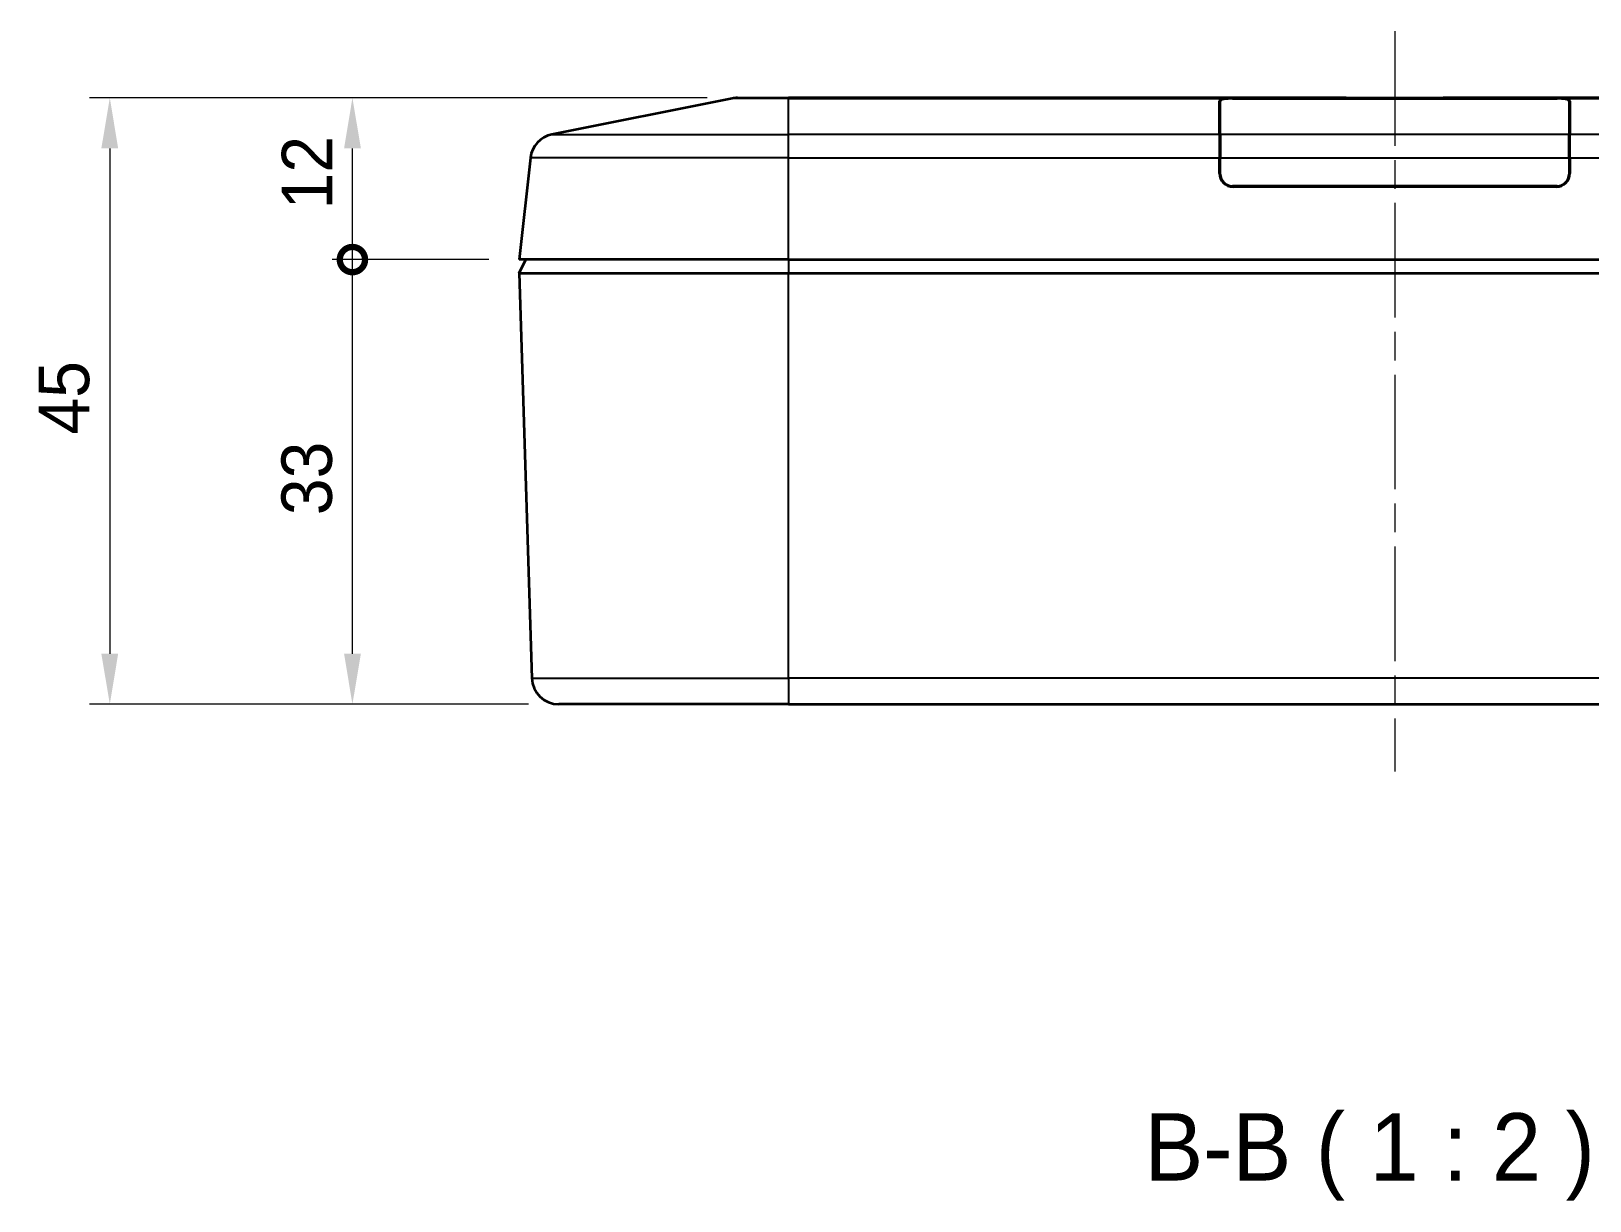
# Model space of a CAD drawing. Header units: millimetres. Extents: x 22 to 2984, y 12 to 577.
# Drawn here: x 766.5 to 882.2, y 97.4 to 184.2 of the extents above; entities that cross this region are included whole.
import ezdxf

# ---------------------------------------------------------------- set-up
doc = ezdxf.new("R2010")
doc.units = ezdxf.units.MM
doc.header["$LTSCALE"] = 1.5
doc.linetypes.add('CHAIN', pattern=[0.3543, 0.2362, -0.0295, 0.0591, -0.0295])
doc.layers.get('Defpoints').update_dxf_attribs({"lineweight": 25})
doc.layers.add('Centerline (ISO)', color=7, linetype='Continuous', lineweight=18, true_color=0x80ffff)
for name, color, linetype, lineweight in [('Dimension (ISO)', 7, 'Continuous', 18), ('Symbol (ISO)', 7, 'Continuous', 18), ('Visible (ISO)', 7, 'Continuous', 35), ('Visible Narrow (ISO)', 7, 'Continuous', 25)]:
    doc.layers.add(name, color=color, linetype=linetype, lineweight=lineweight)
doc.styles.add('Note Text (TK)', font='MS PGothic.ttf')
doc.dimstyles.new('Default - Method 1b (TK)', dxfattribs={"dimscale": 1.5, "dimtxt": 2.5, "dimasz": 2.5, "dimexe": 1, "dimexo": 1.5, "dimgap": 1, "dimtad": 1, "dimtoh": 1, "dimrnd": 1e-08, "dimdsep": 46, "dimtxsty": 'Note Text (TK)', "dimcen": 0.09, "dimdle": 5, "dimclrd": 100, "dimclre": 100, "dimclrt": 7, "dimadec": 1, "dimazin": 1, "dimtfac": 1, "dimtmove": 0, "dimatfit": 3, "dimfxl": 1, "dimtolj": 1, "dimlwd": -1, "dimlwe": -1, "dimarcsym": 0})

# ---------------------------------------------------------------- blocks, each defined once
blk = doc.blocks.new('_DotSmall')
at = {"color": 0, "linetype": 'ByBlock', "const_width": 0.5}
blk.add_lwpolyline([(-0.0625, 0, 1), (0.0625, 0, 1)], format="xyb", close=True, dxfattribs=at)
blk = doc.blocks.new('*D26')
at = {"layer": 'Defpoints', "color": 0, "transparency": 16777216}
for p in [(790.36, 179.26), (818.94, 179.26), (802.74, 167.26)]:
    blk.add_point(p, dxfattribs=at)
at = {"layer": 'Dimension (ISO)', "color": 100, "transparency": 16777216}
for p, q in [((816.69, 179.26), (788.86, 179.26)), ((790.36, 167.26), (790.36, 175.51)), ((800.49, 167.26), (788.86, 167.26))]:
    blk.add_line(p, q, dxfattribs=at)
blk.add_solid([(789.74, 175.51), (790.99, 175.51), (790.36, 179.26)], dxfattribs=at)
at = {"layer": 'Dimension (ISO)', "color": 100, "transparency": 16777216, "xscale": 3.75, "yscale": 3.75, "zscale": 3.75, "rotation": 270}
blk.add_blockref('_DotSmall', (790.36, 167.26), dxfattribs=at)
at = {"layer": 'Dimension (ISO)', "color": 7, "transparency": 16777216, "insert": (786.99, 170.98), "char_height": 3.75, "attachment_point": 4, "rotation": 90, "style": 'Note Text (TK)'}
blk.add_mtext('\\A1;12', dxfattribs=at)
blk = doc.blocks.new('*D27')
at = {"layer": 'Defpoints', "color": 0, "transparency": 16777216}
for p in [(790.36, 167.26), (802.74, 167.26), (805.68, 134.26)]:
    blk.add_point(p, dxfattribs=at)
at = {"layer": 'Dimension (ISO)', "color": 100, "transparency": 16777216}
for p, q in [((800.49, 167.26), (788.86, 167.26)), ((790.36, 138.01), (790.36, 167.26)), ((803.43, 134.26), (788.86, 134.26))]:
    blk.add_line(p, q, dxfattribs=at)
blk.add_solid([(789.74, 138.01), (790.99, 138.01), (790.36, 134.26)], dxfattribs=at)
at = {"layer": 'Dimension (ISO)', "color": 100, "transparency": 16777216, "xscale": 3.75, "yscale": 3.75, "zscale": 3.75, "rotation": 90}
blk.add_blockref('_DotSmall', (790.36, 167.26), dxfattribs=at)
at = {"layer": 'Dimension (ISO)', "color": 7, "transparency": 16777216, "insert": (786.99, 148.29), "char_height": 3.75, "attachment_point": 4, "rotation": 90, "style": 'Note Text (TK)'}
blk.add_mtext('\\A1;33', dxfattribs=at)
blk = doc.blocks.new('*D28')
at = {"layer": 'Defpoints', "color": 0, "transparency": 16777216}
for p in [(818.94, 179.26), (772.35, 134.26), (805.68, 134.26)]:
    blk.add_point(p, dxfattribs=at)
at = {"layer": 'Dimension (ISO)', "color": 100, "transparency": 16777216}
for p, q in [((816.69, 179.26), (770.85, 179.26)), ((772.35, 175.51), (772.35, 138.01)), ((803.43, 134.26), (770.85, 134.26))]:
    blk.add_line(p, q, dxfattribs=at)
for points in [[(771.72, 175.51), (772.97, 175.51), (772.35, 179.26)], [(771.72, 138.01), (772.97, 138.01), (772.35, 134.26)]]:
    blk.add_solid(points, dxfattribs=at)
at = {"layer": 'Dimension (ISO)', "color": 7, "transparency": 16777216, "insert": (768.97, 154.27), "char_height": 3.75, "attachment_point": 4, "rotation": 90, "style": 'Note Text (TK)'}
blk.add_mtext('\\A1;45', dxfattribs=at)

msp = doc.modelspace()

# ---------------------------------------------------------------- linework, layer by layer
at = {"layer": 'Centerline (ISO)', "linetype": 'CHAIN', "ltscale": 23.990969}
msp.add_line((867.73734, 184.21143), (867.73734, 129.26027), dxfattribs=at)
at = {"layer": 'Visible (ISO)'}
for p, q in [((818.54315, 179.22143), (805.17138, 176.54708)), ((818.93538, 179.26027), (822.73734, 179.26027)), ((864.14531, 179.26027), (822.73734, 179.26027)), ((854.73734, 176.54708), (854.73734, 179.02143)), ((854.78734, 176.54708), (854.78734, 179.03143)), ((855.68734, 179.21143), (879.78734, 179.21143)), ((855.73734, 179.22143), (862.73734, 179.22143)), ((862.73734, 179.21143), (862.73734, 179.22143)), ((864.14531, 179.26027), (871.32937, 179.26027)), ((912.73734, 179.26027), (871.32937, 179.26027)), ((872.73734, 179.22143), (879.73734, 179.22143)), ((872.73734, 179.22143), (872.73734, 179.21143)), ((880.68734, 179.03143), (880.68734, 176.54708)), ((880.73734, 179.02143), (880.73734, 176.54708)), ((854.73734, 176.54708), (854.73734, 174.80678)), ((854.78734, 176.54708), (854.78734, 174.80678)), ((880.68734, 174.80678), (880.68734, 176.54708)), ((880.73734, 174.80678), (880.73734, 176.54708)), ((803.57584, 174.80678), (802.73734, 167.26027)), ((854.73734, 173.66027), (854.73734, 174.80678)), ((854.78734, 173.61027), (854.78734, 174.80678)), ((880.68734, 174.80678), (880.68734, 173.61027)), ((880.73734, 174.80678), (880.73734, 173.66027)), ((879.78734, 172.71027), (855.68734, 172.71027)), ((879.73734, 172.66027), (855.73734, 172.66027)), ((857.03247, 172.71027), (857.0316, 172.66027)), ((860.48734, 172.66027), (860.48734, 172.71027)), ((874.98734, 172.66027), (874.98734, 172.71027)), ((878.44308, 172.66027), (878.44221, 172.71027)), ((802.73734, 166.26027), (803.23734, 167.26027)), ((822.73734, 167.26027), (802.73734, 167.26027)), ((822.73734, 167.26027), (912.73734, 167.26027)), ((802.73734, 166.26027), (822.73734, 166.26027)), ((802.73734, 166.26027), (803.67679, 136.1978)), ((822.73734, 166.26027), (912.73734, 166.26027)), ((822.73734, 134.26027), (805.67582, 134.26027)), ((822.73734, 134.26027), (912.73734, 134.26027))]:
    msp.add_line(p, q, dxfattribs=at)
for centre, radius, start, end in [((818.93538, 177.26027), 2, 90, 101.3099325), ((805.56361, 174.58592), 2, 101.3099325, 173.6598083), ((855.73734, 173.66027), 1, 180, 270), ((855.68734, 173.61027), 0.9, 180, 270), ((879.73734, 173.66027), 1, 270, 0), ((879.78734, 173.61027), 0.9, 270, 0), ((854.6802, 173.54086), 3.20714, 344.0635522, 344.9904074), ((854.6802, 173.34086), 3.20714, 347.7480953, 348.6606274), ((854.6802, 173.14086), 3.20714, 351.3818034, 352.2842174), ((854.6802, 172.94086), 3.20714, 354.9808582, 355.8769703), ((880.79448, 172.94086), 3.20714, 184.1230297, 185.0191418), ((880.79448, 173.14086), 3.20714, 187.7157826, 188.6181966), ((880.79448, 173.34086), 3.20714, 191.3393726, 192.2519047), ((880.79448, 173.54086), 3.20714, 195.0095926, 195.9364478), ((805.67582, 136.26027), 2, 181.7899106, 270)]:
    msp.add_arc(centre, radius, start, end, dxfattribs=at)
for centre, major_axis, start_param, end_param in [((855.73734, 179.02143), (-1, 0), 4.71238898, 6.283185307), ((855.68734, 179.03143), (0.9, 0), 1.570796327, 3.141592654), ((879.73734, 179.02143), (-1, 0), 3.141592654, 4.71238898), ((879.78734, 179.03143), (0.9, 0), 0, 1.570796327), ((855.73734, 175.86004), (-1, 0), 5.965624878, 6.283185307), ((879.73734, 175.86004), (-1, 0), 3.141592654, 3.459153083)]:
    msp.add_ellipse(centre, major_axis=major_axis, ratio=0.2, start_param=start_param, end_param=end_param, dxfattribs=at)
for points in [[(862.73734, 179.22143), (863.18785, 179.25102), (863.66116, 179.26027), (864.14531, 179.26027)], [(871.32937, 179.26027), (871.81349, 179.26027), (872.2868, 179.25102), (872.73734, 179.22143)]]:
    msp.add_open_spline(points, degree=3, dxfattribs=at)
at = {"layer": 'Visible Narrow (ISO)'}
for p, q in [((822.73734, 179.22143), (818.54315, 179.22143)), ((822.73734, 179.22143), (822.73734, 179.26027)), ((822.73734, 179.22143), (855.73734, 179.22143)), ((822.73734, 176.54708), (822.73734, 179.22143)), ((855.73734, 179.21143), (855.73734, 179.22143)), ((879.73734, 179.22143), (879.73734, 179.21143)), ((879.73734, 179.22143), (912.73734, 179.22143)), ((805.17138, 176.54708), (822.73734, 176.54708)), ((854.73734, 176.54708), (822.73734, 176.54708)), ((822.73734, 174.80678), (822.73734, 176.54708)), ((880.68734, 176.54708), (854.78734, 176.54708)), ((912.73734, 176.54708), (880.73734, 176.54708)), ((822.73734, 174.80678), (803.57584, 174.80678)), ((822.73734, 174.80678), (854.73734, 174.80678)), ((822.73734, 167.26027), (822.73734, 174.80678)), ((854.78734, 174.80678), (880.68734, 174.80678)), ((880.73734, 174.80678), (912.73734, 174.80678)), ((854.78734, 173.91691), (854.73734, 173.91691)), ((880.73734, 173.91691), (880.68734, 173.91691)), ((854.75339, 173.48184), (854.79655, 173.48184)), ((856.53143, 172.71027), (856.53056, 172.66027)), ((857.53152, 172.66027), (857.53239, 172.71027)), ((877.94229, 172.71027), (877.94316, 172.66027)), ((878.94412, 172.66027), (878.94325, 172.71027)), ((880.67813, 173.48184), (880.72129, 173.48184)), ((822.73734, 167.26027), (822.73734, 166.26027)), ((822.73734, 136.1978), (822.73734, 166.26027)), ((803.67679, 136.1978), (822.73734, 136.1978)), ((912.73734, 136.1978), (822.73734, 136.1978)), ((822.73734, 136.1978), (822.73734, 134.26027))]:
    msp.add_line(p, q, dxfattribs=at)

# ---------------------------------------------------------------- texts
at = {"layer": 'Symbol (ISO)', "color": 7, "insert": (849.15853, 97.40409), "char_height": 5, "attachment_point": 7, "style": 'Note Text (TK)'}
msp.add_mtext('B-B ( 1 : 2 )', dxfattribs=at)

# ---------------------------------------------------------------- dimensions: what is measured, and where the dimension line sits
at = {"layer": 'Dimension (ISO)', "color": 100, "true_color": 0x00ff3f}
for base, p1, p2, override, picture, middle in [((772.34701, 134.26027), (818.93538, 179.26027), (805.67582, 134.26027), {"dimtoh": 0, "dimdec": 2, "dimtp": 0, "dimtm": 0, "dimtdec": 2, "dimtofl": 0, "dimatfit": 1}, '*D28', (772.34701, 156.76027)), ((790.36468, 179.26027), (802.73734, 167.26027), (818.93538, 179.26027), {"dimtoh": 0, "dimdec": 2, "dimblk1": 'DotSmall', "dimsah": 1, "dimdle": 0, "dimtp": 0, "dimtm": 0, "dimtdec": 2, "dimtofl": 1, "dimatfit": 1}, '*D26', (790.36468, 173.28027)), ((790.36468, 167.26027), (805.67582, 134.26027), (802.73734, 167.26027), {"dimtoh": 0, "dimdec": 2, "dimblk2": 'DotSmall', "dimsah": 1, "dimdle": 0, "dimtp": 0, "dimtm": 0, "dimtdec": 2, "dimtofl": 0, "dimatfit": 1}, '*D27', (790.36468, 150.74027))]:
    dim = msp.add_linear_dim(base=base, p1=p1, p2=p2, angle=90, dimstyle='Default - Method 1b (TK)', override=override, dxfattribs=at)
    dim.commit()
    dim.dimension.update_dxf_attribs({"geometry": picture, "text_midpoint": middle, "dimtype": 160})

doc.saveas('drawing.dxf')
